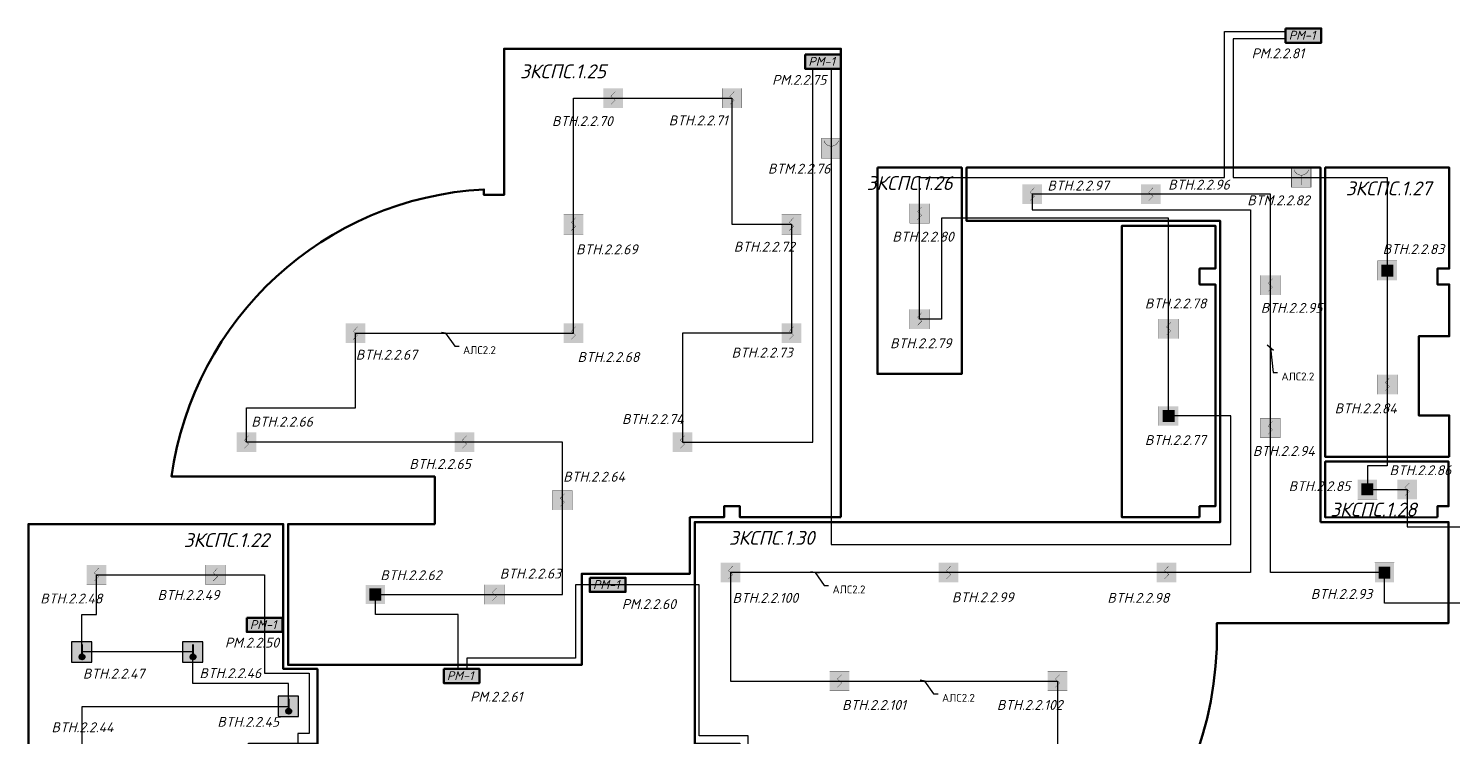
# Model space of a CAD drawing. Header units: millimetres. Extents: x -352922 to 707789, y -273589 to 355472.
# Drawn here: x -217984 to -182053, y 112987 to 130861 of the extents above; entities that cross this region are included whole.
import ezdxf
from ezdxf import colors
from ezdxf.entities.mleader import LeaderData, LeaderLine
from ezdxf.enums import TextEntityAlignment as Align
from ezdxf.math import Vec2, Vec3

# ---------------------------------------------------------------- set-up
doc = ezdxf.new("R2010")
doc.units = ezdxf.units.MM
doc.header["$LTSCALE"] = 0.5
doc.layers.get('0').update_dxf_attribs({"lineweight": 18})
for name, color, linetype, lineweight in [('! ЗКПС НОМЕР 1', 4, 'Continuous', 50), ('13_text', 250, 'Continuous', 15), ('13_АПС_кабели', 1, 'Continuous', 30), ('13_АПС_оборудование', 1, 'Continuous', 30), ('13_АПС_текст', 1, 'Continuous', 30), ('BSN__основная - 06', 1, 'Continuous', 60), ('АР_Штриховка_Стималит', 5, 'Continuous', 0)]:
    doc.layers.add(name, color=color, linetype=linetype, lineweight=lineweight)
doc.layers.add('! ЗКПС НОМЕР 2', color=7, linetype='Continuous', lineweight=0, true_color=0xf3aae6, transparency=0.5)
doc.styles.add('BDG_T_R', font='GOST Common.ttf')
doc.styles.add('ISOCPEUR', font='isocpeui.ttf', dxfattribs={"height": 250})

# ---------------------------------------------------------------- blocks, each defined once
blk = doc.blocks.new('101')
at = {"layer": '! ЗКПС НОМЕР 2', "true_color": 0xffffff, "transparency": 33554687}
h = blk.add_hatch(color=7, dxfattribs=at)
h.dxf.hatch_style = 1
h.paths.add_polyline_path([(-12942.01, -22141.87), (-12946.97, -22141.87), (-12946.97, -22146.83), (-12942.01, -22146.83)])
at = {"layer": 'BSN__основная - 06', "color": 1, "lineweight": 30, "ltscale": 100, "const_width": 0.03, "elevation": 0}
blk.add_lwpolyline([(-12946.97, -22141.87), (-12942.01, -22141.87), (-12942.01, -22146.83), (-12946.97, -22146.83)], close=True, dxfattribs=at)
at = {"layer": 'BSN__основная - 06', "color": 1, "lineweight": 30, "ltscale": 100, "const_width": 0.07, "elevation": 0}
blk.add_lwpolyline([(-12943.94, -22142.7), (-12945.04, -22143.87), (-12943.94, -22144.83), (-12945.03, -22145.93)], dxfattribs=at)
blk = doc.blocks.new('ФОН')
at = {"color": 1, "linetype": 'Continuous', "lineweight": 30, "transparency": 33554559}
blk.add_lwpolyline([(68.61, 234.4), (73.74, 234.4), (73.74, 239.52), (68.61, 239.52)], close=True, dxfattribs=at)
blk = doc.blocks.new('Т1')
at = {"linetype": 'Continuous', "lineweight": 20, "true_color": 0xffffff}
h = blk.add_hatch(color=7, dxfattribs=at)
h.dxf.hatch_style = 1
h.paths.add_polyline_path([(73.74, 239.52), (68.61, 239.52), (68.61, 234.4), (73.74, 234.4)])
h = blk.add_hatch(color=7, dxfattribs=at)
h.dxf.hatch_style = 1
h.paths.add_polyline_path([(71.89, 235.72, 1), (70.6, 235.72, 1)])
at = {"color": 1, "linetype": 'Continuous', "lineweight": 40}
blk.add_line((71.24, 236.36), (71.24, 238.88), dxfattribs=at)
blk.add_circle((71.24, 235.72), 0.641, dxfattribs=at)
blk.add_blockref('ФОН', (0, 0))
blk = doc.blocks.new('*U30')
at = {"transparency": 33554559, "xscale": 200.0000001479999, "yscale": 200.0000001479999, "zscale": 200.0000001479999}
blk.add_blockref('Т1', (-13741, -47294), dxfattribs=at)
at = {"transparency": 33554559, "style": 'ISOCPEUR', "flags": 1}
blk.add_attdef('НОМ', (1222, 570), '', height=250, dxfattribs=at)
at = {"transparency": 33554559, "style": 'ISOCPEUR'}
blk.add_attdef('НУМЕРАЦИЯ', (1297, -44), '', height=500, dxfattribs=at)
at = {"color": 6, "lineweight": 20, "transparency": 33554559, "style": 'ISOCPEUR', "flags": 1}
for tag, p in [('ПОМЕЩЕНИЕ', (1645, -43)), ('ИД', (2550, -400))]:
    blk.add_attdef(tag, p, '', height=250, dxfattribs=at)
at = {"color": 2, "linetype": 'Continuous', "lineweight": 30, "transparency": 33554559, "style": 'ISOCPEUR', "flags": 1}
blk.add_attdef('ID', (2010, -411), '', height=250, dxfattribs=at)
blk = doc.blocks.new('ИПР1')
at = {"layer": 'АР_Штриховка_Стималит', "ltscale": 0.01, "true_color": 0xffffff}
h = blk.add_hatch(color=7, dxfattribs=at)
h.dxf.hatch_style = 1
h.paths.add_polyline_path([(-11645.55, -30228.88), (-11645.55, -30233.84), (-11640.59, -30233.84), (-11640.59, -30228.88)])
at = {"layer": 'BSN__основная - 06', "ltscale": 100, "const_width": 0.1}
blk.add_lwpolyline([(-11645.55, -30228.88), (-11640.59, -30228.88), (-11640.59, -30233.84), (-11645.55, -30233.84)], close=True, dxfattribs=at)
for points in [[(-11644.86, -30229.41), (-11644.81, -30229.56), (-11644.79, -30229.62), (-11644.77, -30229.68), (-11644.75, -30229.72), (-11644.73, -30229.76), (-11644.69, -30229.83), (-11644.65, -30229.9), (-11644.6, -30229.98), (-11644.55, -30230.04), (-11644.51, -30230.1), (-11644.43, -30230.19), (-11644.38, -30230.24), (-11644.32, -30230.3), (-11644.21, -30230.4), (-11644.11, -30230.47), (-11644.01, -30230.53), (-11643.91, -30230.59), (-11643.81, -30230.64), (-11643.71, -30230.68), (-11643.59, -30230.72), (-11643.46, -30230.76), (-11643.35, -30230.78), (-11643.23, -30230.8), (-11642.98, -30230.81), (-11642.75, -30230.79), (-11642.55, -30230.75), (-11642.29, -30230.66), (-11642.04, -30230.54), (-11641.8, -30230.36), (-11641.6, -30230.17), (-11641.46, -30229.97), (-11641.33, -30229.77), (-11641.23, -30229.54), (-11641.19, -30229.41)], [(-11642.97, -30230.82), (-11642.97, -30233.29)]]:
    blk.add_lwpolyline(points, dxfattribs=at)
blk = doc.blocks.new('*U37')
at = {"linetype": 'Continuous', "lineweight": 20, "true_color": 0xffffff, "transparency": 33554559}
h = blk.add_hatch(color=7, dxfattribs=at)
h.dxf.hatch_style = 1
h.paths.add_polyline_path([(-218, 521), (-218, -276), (1786, -276), (1786, 521)])
h.paths.add_polyline_path([(-1570, -1070), (1673, -1070), (1673, -565), (-1570, -565)], flags=9)
at = {"color": 1, "lineweight": 50, "transparency": 33554559}
blk.add_lwpolyline([(-218, 521), (1786, 521), (1786, -276), (-218, -276)], close=True, dxfattribs=at)
at = {"color": 1, "transparency": 33554559, "insert": (-42, 390), "char_height": 500, "attachment_point": 1, "style": 'ISOCPEUR'}
blk.add_mtext_dynamic_manual_height_columns('РМ-1', width=896.24, gutter_width=1500, heights=[0], dxfattribs=at)
at = {"transparency": 33554559, "style": 'ISOCPEUR'}
blk.add_attdef('НУМЕРАЦИЯ', (-505, 1445), '', height=500, dxfattribs=at)
at = {"transparency": 33554559, "style": 'ISOCPEUR', "flags": 1}
blk.add_attdef('НОМ', (1222, 570), '', height=250, dxfattribs=at)
at = {"color": 5, "transparency": 33554559, "style": 'ISOCPEUR'}
blk.add_attdef('ПОМ.', text='', height=200, dxfattribs=at).set_placement((-37, 473), align=Align.RIGHT)
at = {"color": 6, "lineweight": 20, "transparency": 33554559, "style": 'ISOCPEUR', "flags": 1}
for tag, p in [('ПОМЕЩЕНИЕ', (1645, -43)), ('ИД', (2550, -400))]:
    blk.add_attdef(tag, p, '', height=250, dxfattribs=at)
at = {"color": 6, "lineweight": 40, "transparency": 33554559, "style": 'ISOCPEUR'}
blk.add_attdef('СЛУЖЕБНЫЙОТКР', (-997, -747), '', height=220, dxfattribs=at)
at = {"color": 2, "linetype": 'Continuous', "lineweight": 30, "transparency": 33554559, "style": 'ISOCPEUR', "flags": 1}
blk.add_attdef('ID', (2010, -411), '', height=250, dxfattribs=at)
blk = doc.blocks.new('748')
at = {"layer": 'АР_Штриховка_Стималит', "true_color": 0xffffff}
h = blk.add_hatch(color=7, dxfattribs=at)
h.dxf.hatch_style = 1
h.paths.add_polyline_path([(1611.52, -5339.8), (1606.65, -5339.8), (1606.65, -5344.67), (1611.52, -5344.67)])
h.paths.add_polyline_path([(1610.64, -5340.73), (1610.64, -5343.79), (1607.58, -5343.79), (1607.58, -5340.73)], flags=16)
h = blk.add_hatch(color=7, dxfattribs=at)
h.dxf.hatch_style = 1
h.paths.add_polyline_path([(1607.58, -5340.72), (1607.58, -5343.75), (1610.59, -5343.75), (1610.59, -5340.72)])
at = {"color": 1, "lineweight": 5, "ltscale": 100, "elevation": 0}
for points, const_width in [([(1606.61, -5344.7), (1611.55, -5344.7), (1611.55, -5339.77), (1606.61, -5339.77)], 0.03), ([(1607.58, -5343.75), (1610.59, -5343.75), (1610.59, -5340.72), (1607.58, -5340.72)], 0.01)]:
    blk.add_lwpolyline(points, close=True, dxfattribs=dict(at, const_width=const_width))
at = {"color": 1, "lineweight": 5, "ltscale": 100, "const_width": 0.03, "elevation": 0}
blk.add_lwpolyline([(1609.64, -5341.14), (1608.51, -5341.74), (1609.66, -5342.73), (1608.55, -5343.32)], dxfattribs=at)
blk = doc.blocks.new('_Oblique')
at = {"color": 0, "linetype": 'ByBlock', "lineweight": -2, "transparency": 33554687}
blk.add_line((-0.5, -0.5), (0.5, 0.5), dxfattribs=at)

msp = doc.modelspace()

# ---------------------------------------------------------------- linework, layer by layer
at = {"layer": '! ЗКПС НОМЕР 1', "color": 171, "transparency": 33554559}
msp.add_lwpolyline([(-197483.4327, 118520.66401), (-200033.90705, 118520.65643), (-200033.91511, 118800.68246), (-200433.91511, 118800.68246), (-200433.91967, 118520.68246), (-201293.39216, 118520.68186), (-201293.39116, 117094.26279), (-204022.73425, 117094.26088), (-204022.73425, 114793.77913), (-211435.35439, 114793.77913), (-211435.35439, 118031.88161), (-211435.35439, 118031.88161), (-211435.35439, 118031.88161), (-211435.35439, 118031.88161), (-211435.35439, 118350.68246), (-207733.91511, 118350.68246), (-207733.91511, 119550.64195), (-214372.03109, 119550.64195, -0.359263219), (-206493.91511, 126798.99936), (-206493.91511, 126660.68246), (-205983.91511, 126660.68246), (-205983.91511, 126660.68246), (-205983.91511, 126660.68246), (-205983.91511, 126660.68246), (-205983.91511, 130350.68246), (-197483.91511, 130350.68246), (-197483.91511, 124363.26621), (-197483.91511, 124363.26621), (-197483.91511, 124363.26621), (-197483.91511, 124363.26621)], format="xyb", close=True, dxfattribs=at)
at = {"layer": '! ЗКПС НОМЕР 1', "color": 84, "ltscale": 100, "transparency": 33554559}
msp.add_lwpolyline([(-185384.44377, 118400.68246), (-185384.44377, 127350.68246), (-194313.92585, 127350.68246), (-194313.91532, 126000.9443), (-187913.91456, 126000.94506), (-187913.91607, 118400.64789), (-201173.60147, 118400.6507), (-201173.59603, 112800.68135), (-200033.91511, 112800.68246), (-200033.91513, 112800.68246), (-200033.91513, 112800.68246), (-200033.91511, 112800.68246), (-200033.91511, 112400.68246), (-201173.38801, 112400.65114), (-201173.38686, 110700.93756), (-200033.91511, 110700.93833), (-200033.91511, 106369.37395), (-197484.03628, 106369.37395), (-196974.03628, 106369.37395, 0.3931347951), (-187998.91511, 115210.68246), (-187998.91511, 115850.68246), (-182153.91511, 115850.68246), (-182153.91511, 118400.68212)], format="xyb", close=True, dxfattribs=at)
at = {"layer": '! ЗКПС НОМЕР 1', "color": 30, "ltscale": 100, "true_color": 0xf26722, "transparency": 33554559}
for points in [[(-196563.91511, 127350.68272), (-194433.91511, 127350.68272), (-194433.91511, 122140.31707), (-196563.91511, 122140.31707)], [(-188433.91716, 118520.68246), (-190393.77282, 118520.65087), (-190393.89306, 125880.92463), (-188033.91511, 125880.91237), (-188033.91511, 124800.68246), (-188433.91511, 124800.68246), (-188433.91511, 124400.68246), (-188033.91511, 124400.68246), (-188033.75546, 122668.67454), (-188033.91511, 118800.68246), (-188433.91511, 118800.68246)]]:
    msp.add_lwpolyline(points, close=True, dxfattribs=at)
at = {"layer": '! ЗКПС НОМЕР 1', "color": 215, "ltscale": 100, "true_color": 0xa953a0, "transparency": 33554559}
msp.add_lwpolyline([(-182134.04291, 120047.16507), (-185264.44639, 120047.16259), (-185264.44377, 127350.68246), (-182133.91511, 127350.68246), (-182133.91511, 124800.68246), (-182433.91511, 124800.68246), (-182433.91511, 124400.68246), (-182134.04291, 124400.68246), (-182134.04291, 123092.7526), (-182903.85654, 123092.77517), (-182903.91511, 121094.64995), (-182134.04291, 121094.64995)], close=True, dxfattribs=at)
at = {"layer": '! ЗКПС НОМЕР 1', "color": 160, "transparency": 33554559}
msp.add_lwpolyline([(-182433.91632, 118523.25688), (-185264.44377, 118519.39525), (-185264.44377, 119928.45228), (-182153.91511, 119927.16507), (-182153.91511, 118800.68246), (-182433.91392, 118800.68365)], close=True, dxfattribs=at)
at = {"layer": '! ЗКПС НОМЕР 1', "color": 200, "transparency": 33554559}
msp.add_lwpolyline([(-212151.52959, 106850.6866), (-217981.52731, 106850.6866), (-217983.91511, 118350.66735), (-211555.35439, 118350.69757), (-211555.35439, 116002.26494), (-211555.35439, 116002.26494), (-211555.35439, 114693.77913), (-210693.82719, 114693.77913), (-210693.82719, 112800.68246), (-212433.91511, 112800.68246), (-212433.91511, 112400.68246), (-212153.91739, 112400.6517)], close=True, dxfattribs=at)
at = {"layer": '13_АПС_кабели', "transparency": 33554687}
for points in [[(-199824.91071, 108786.12603), (-199824.91071, 113004.88326), (-201062.65054, 113004.88326), (-201062.65054, 116815.12176), (-203369.40462, 116815.12176), (-204185.12044, 116815.12176), (-204185.12044, 114968.64979), (-206920.17177, 114968.64979), (-206920.28859, 114693.71941), (-207139.25685, 114693.77913), (-207139.25685, 116069.04332), (-209229.04432, 116069.04332), (-209229.04432, 116572.23079), (-206229.04432, 116572.23079), (-204513.65313, 116572.23079), (-204513.65313, 118950.6622), (-204513.65313, 120417.31224), (-206983.91511, 120417.31224), (-212483.91511, 120417.31224), (-212483.91511, 121288.10309), (-209733.91511, 121288.10309), (-209733.91511, 123167.31224), (-204233.91511, 123167.31224), (-204233.91511, 125917.31224), (-204233.91511, 129100.68246), (-203233.82203, 129100.60253), (-200233.91511, 129100.68246), (-200233.91511, 125917.31224), (-198733.91511, 125917.31224), (-198733.91511, 123167.31224), (-201483.91511, 123167.31224), (-201483.91511, 120417.31224), (-198192.00271, 120417.31224), (-198192.00271, 129841.62417), (-197731.88814, 129841.62417), (-197731.88814, 127834.68666), (-197731.88814, 117833.79244), (-187648.243, 117833.79244), (-187648.243, 121078.30781), (-189215.97844, 121078.30781), (-189215.97844, 123278.30781), (-189215.97844, 126073.80308), (-194942.59619, 126073.80308), (-194942.59619, 123523.83402), (-195498.91511, 123523.83402), (-195498.91511, 126192.71631), (-195498.91511, 127102.6999), (-187805.99288, 127102.6999), (-187805.99288, 130784.94472), (-186264.88432, 130784.94472), (-186264.88432, 130600.68246), (-187584.80806, 130600.68246), (-187584.80806, 127102.6999), (-185871.00554, 127102.6999), (-183699.18818, 127102.6999), (-183699.18818, 124748.07177), (-183699.18818, 121873.17537), (-183699.18818, 119818.11875), (-184199.18818, 119818.11875), (-184199.18818, 119223.92376), (-183199.18818, 119223.92376), (-183199.18818, 118278.11111), (-181785.94208, 118278.11111)], [(-158731.88814, 116353.11577), (-183769.23367, 116353.11577), (-183769.23367, 117125.68246), (-186649.17944, 117125.68246), (-186649.17944, 120775.95929), (-186649.17944, 124380.70385), (-186649.17944, 126675.8313), (-189664.17639, 126675.8313), (-192659.20841, 126675.8313), (-192659.20841, 126284.05128), (-187149.39911, 126284.05128), (-187149.39911, 117125.68246), (-189269.23367, 117125.68246), (-194769.23367, 117125.68246), (-200269.23367, 117125.68246), (-200269.23367, 114388.18246), (-197519.23367, 114388.18246), (-192019.23367, 114388.18246), (-192019.23367, 108125.68246)], [(-216632.22092, 112621.25069), (-216632.22092, 113747.23079), (-211423.87229, 113747.23079), (-211423.87229, 114321.79701), (-213838.99266, 114321.79701), (-213838.99266, 115121.25069), (-216638.99266, 115121.25069), (-216638.99266, 116068.3186), (-216269.63475, 116068.3186), (-216269.63475, 117071.30308), (-213269.63475, 117071.30308), (-212027.26842, 117071.30308), (-212027.26842, 114587.64976), (-210898.38218, 114587.64976), (-210898.38218, 113064.22722), (-211187.94061, 113064.22722), (-211187.94061, 112004.20192)]]:
    msp.add_lwpolyline(points, dxfattribs=at)

# ---------------------------------------------------------------- block references
at = {"layer": '13_АПС_оборудование', "transparency": 33554559}
for name, p, xscale, yscale, zscale in [('*U37', (-186166.70481, 130626.39908), 0.45, 0.45, 0.45), ('*U37', (-198287.81038, 129965.66867), 0.45, 0.45, 0.45), ('101', (1091215.43288, 2343535.45827, -0.25088), 100, 100, 100), ('101', (1094215.43288, 2343535.45827, -0.25088), 100, 100, 100), ('101', (1101790.13958, 2341110.60711, -0.25088), 100, 100, 100), ('101', (1104785.1716, 2341110.60711, -0.25088), 100, 100, 100), ('101', (1090215.43288, 2340352.08805, -0.25088), 100, 100, 100), ('101', (1095715.43288, 2340352.08805, -0.25088), 100, 100, 100), ('101', (1098950.43288, 2340627.49213, -0.25088), 100, 100, 100), ('101', (1107800.16855, 2338815.47966, -0.25088), 100, 100, 100), ('101', (1098950.43288, 2337958.60983, -0.25088), 100, 100, 100), ('101', (1084715.43288, 2337602.08805, -0.25088), 100, 100, 100), ('101', (1090215.43288, 2337602.08805, -0.25088), 100, 100, 100), ('101', (1095715.43288, 2337602.08805, -0.25088), 100, 100, 100), ('101', (1105233.36956, 2337713.08363, -0.25088), 100, 100, 100), ('101', (1110750.15982, 2336307.95119, -0.25088), 100, 100, 100), ('101', (1107800.16855, 2335210.7351, -0.25088), 100, 100, 100), ('101', (1081965.43288, 2334852.08805, -0.25088), 100, 100, 100), ('101', (1087465.43288, 2334852.08805, -0.25088), 100, 100, 100), ('101', (1092965.43288, 2334852.08805, -0.25088), 100, 100, 100), ('101', (1111250.15982, 2333658.69958, -0.25088), 100, 100, 100), ('101', (1089935.69486, 2333385.43802, -0.25088), 100, 100, 100), ('101', (1078179.71324, 2331506.07889, -0.25088), 100, 100, 100), ('101', (1081179.71324, 2331506.07889, -0.25088), 100, 100, 100), ('101', (1094180.11433, 2331560.45827, -0.25088), 100, 100, 100), ('101', (1099680.11433, 2331560.45827, -0.25088), 100, 100, 100), ('101', (1105180.11433, 2331560.45827, -0.25088), 100, 100, 100), ('101', (1088220.30367, 2331007.00661, -0.25088), 100, 100, 100), ('*U37', (-203722.2625, 116760.00233), 0.45, 0.45, 0.45), ('*U37', (-212380.1263, 115749.98648), 0.45, 0.45, 0.45), ('*U37', (-207409.05522, 114459.49378), 0.45, 0.45, 0.45), ('101', (1096930.11433, 2328822.95827, -0.25088), 100, 100, 100), ('101', (1102430.11433, 2328822.95827, -0.25088), 100, 100, 100)]:
    msp.add_blockref(name, p, dxfattribs=dict(at, xscale=xscale, yscale=yscale, zscale=zscale))
at = {"layer": '13_АПС_оборудование', "color": 5, "transparency": 33554559, "xscale": 100, "yscale": 100, "zscale": 100}
for p in [(966574.85476, 3150970.70955), (978435.73736, 3150238.72279)]:
    msp.add_blockref('ИПР1', p, dxfattribs=at)
at = {"layer": '13_АПС_оборудование', "transparency": 33554687, "xscale": 100, "yscale": 100, "zscale": 100}
for p in [(-344607.49447, 658971.45483), (-350124.28473, 655301.69087), (-345107.49447, 653447.30682), (-344677.53996, 651349.06552), (-370137.35061, 650795.61385)]:
    msp.add_blockref('748', p, dxfattribs=at)
at = {"layer": '13_АПС_оборудование', "color": 4, "lineweight": 25, "transparency": 33554559, "xscale": 0.5, "yscale": 0.5, "zscale": 0.5}
for p in [(-216885.97257, 115072.18294), (-214085.97257, 115072.18294), (-211670.8522, 113698.16304)]:
    msp.add_blockref('*U30', p, dxfattribs=at)

# ---------------------------------------------------------------- texts
at = {"layer": '13_АПС_текст', "transparency": 33554559, "style": 'ISOCPEUR'}
for s, p in [('РМ.2.2.81', (-187123.53612, 130107.3393, 0)), ('РМ.2.2.75', (-199220.72658, 129438.56344, 0)), ('BTH.2.2.70', (-204775.82257, 128396.90153, 0)), ('BTH.2.2.71', (-201828.32808, 128414.50808, 0)), ('BTM.2.2.76', (-199325.23428, 127196.24067, 0)), ('BTH.2.2.97', (-192273.61356, 126770.28107, 0)), ('BTH.2.2.96', (-189226.41841, 126792.48751, 0)), ('BTM.2.2.82', (-187232.20431, 126397.91017, 0)), ('BTH.2.2.69', (-204167.14286, 125159.88779, 0)), ('BTH.2.2.72', (-200186.20802, 125225.73639, 0)), ('BTH.2.2.80', (-196186.4557, 125479.72025, 0)), ('BTH.2.2.83', (-183815.08576, 125165.66046, 0)), ('BTH.2.2.78', (-189814.78059, 123793.78165, 0)), ('BTH.2.2.95', (-186890.17391, 123682.49357, 0)), ('BTH.2.2.79', (-196242.92085, 122789.36728, 0)), ('BTH.2.2.67', (-209724.72244, 122499.22285, 0)), ('BTH.2.2.68', (-204129.49836, 122441.31483, 0)), ('BTH.2.2.73', (-200242.67635, 122554.19676, 0)), ('BTH.2.2.74', (-203008.18592, 120875.16068, 0)), ('BTH.2.2.84', (-185025.59784, 121145.50141, 0)), ('BTH.2.2.66', (-212360.32308, 120809.06448, 0)), ('BTH.2.2.77', (-189814.78059, 120344.38437, 0)), ('BTH.2.2.94', (-187089.74326, 120069.55852, 0)), ('BTH.2.2.65', (-208373.85575, 119742.09328, 0)), ('BTH.2.2.64', (-204491.30221, 119421.056, 0)), ('BTH.2.2.86', (-183641.57109, 119584.576, 0)), ('BTH.2.2.85', (-186186.74573, 119181.79553, 0)), ('BTH.2.2.62', (-209105.17146, 116934.36854, 0)), ('BTH.2.2.63', (-206091.21394, 116975.79881, 0)), ('BTH.2.2.48', (-217685.86482, 116345.39824, 0)), ('BTH.2.2.49', (-214725.94921, 116434.51104, 0)), ('РМ.2.2.60', (-203012.47662, 116205.38612, 0)), ('BTH.2.2.100', (-200219.87623, 116361.52896, 0)), ('BTH.2.2.99', (-194682.62588, 116377.84295, 0)), ('BTH.2.2.98', (-190761.77996, 116362.0417, 0)), ('BTH.2.2.93', (-185627.91212, 116461.57624, 0)), ('РМ.2.2.50', (-213028.20562, 115231.26894, 0)), ('BTH.2.2.47', (-216610.78146, 114448.97949, 0)), ('BTH.2.2.46', (-213668.88617, 114461.84859, 0)), ('РМ.2.2.61', (-206839.33994, 113867.4078, 0)), ('BTH.2.2.101', (-197453.15027, 113659.29338, 0)), ('BTH.2.2.102', (-193548.11421, 113659.29338, 0)), ('BTH.2.2.44', (-217402.53227, 113095.67916, 0)), ('BTH.2.2.45', (-213218.26697, 113232.8722, 0))]:
    msp.add_text(s, height=250, dxfattribs=at).set_placement(p)
at = {"layer": '13_АПС_текст', "color": 5, "transparency": 33554687, "style": 'ISOCPEUR'}
for s, p in [('ЗКСПС.1.25', (-205582.38642, 129603.33749)), ('ЗКСПС.1.26', (-196833.60486, 126782.80308)), ('ЗКСПС.1.27', (-184746.87559, 126648.05813)), ('ЗКСПС.1.28', (-185136.46203, 118541.90551)), ('ЗКСПС.1.22', (-214065.808, 117770.54724)), ('ЗКСПС.1.30', (-200313.0102, 117826.54491))]:
    msp.add_text(s, height=350, dxfattribs=at).set_placement(p)

# ---------------------------------------------------------------- leaders
at = {"layer": '13_text', "color": 0, "lineweight": 15, "transparency": 33554687}
ml = msp.add_multileader_mtext('Standard', dxfattribs=at)
ml.set_content('{\\fISOCPEUR|b0|i0|c204|p34;АЛС2\\fISOCPEUR|b0|i0|c0|p34;.\\fISOCPEUR|b0|i0|c204|p34;2}', color=7, style='BDG_T_R')
ml.set_leader_properties(color=7, linetype='Continuous', lineweight=25)
ml.set_arrow_properties(name='OBLIQUE')
ml.build(insert=Vec2(0, 0))
ml.multileader.update_dxf_attribs({"has_text_frame": 1, "text_left_attachment_type": 0, "text_right_attachment_type": 0, "dogleg_length": 2, "arrow_head_size": 150})
ctx = ml.context
ctx.base_point, ctx.char_height, ctx.arrow_head_size, ctx.landing_gap_size, ctx.plane_origin = Vec3(-207118.67691, 122841.76451), 200, 150, 100, Vec3(-198784.43789, 119812.34)
ctx.left_attachment, ctx.right_attachment = 0, 0
notes = []
notes.append((ctx, [(1, (1, 1, 0), (-207229.83541, 122841.76451), (1, 0), 111.1585, [(0, [(-207462.13502, 123167.31224)], 0, [])])]))
ctx.mtext.insert, ctx.mtext.width, ctx.mtext.flow_direction = Vec3(-207018.67691, 122841.76451), 662.072481, 5
ml = msp.add_multileader_mtext('Standard', dxfattribs=at)
ml.set_content('{\\fISOCPEUR|b0|i0|c204|p34;АЛС2\\fISOCPEUR|b0|i0|c0|p34;.\\fISOCPEUR|b0|i0|c204|p34;2}', color=7, style='BDG_T_R')
ml.set_leader_properties(color=7, linetype='Continuous', lineweight=25)
ml.set_arrow_properties(name='OBLIQUE')
ml.build(insert=Vec2(0, 0))
ml.multileader.update_dxf_attribs({"has_text_frame": 1, "text_left_attachment_type": 0, "text_right_attachment_type": 0, "dogleg_length": 2, "arrow_head_size": 150})
ctx = ml.context
ctx.base_point, ctx.char_height, ctx.arrow_head_size, ctx.landing_gap_size, ctx.plane_origin = Vec3(-186469.0205, 122176.15565), 200, 150, 100, Vec3(-177971.48231, 119442.09658)
ctx.left_attachment, ctx.right_attachment = 0, 0
notes.append((ctx, [(1, (1, 1, 0), (-186580.179, 122176.15565), (1, 0), 111.1585, [(0, [(-186649.17944, 122797.06882)], 0, [])])]))
ctx.mtext.insert, ctx.mtext.width, ctx.mtext.flow_direction = Vec3(-186369.0205, 122176.15565), 662.072481, 5
ml = msp.add_multileader_mtext('Standard', dxfattribs=at)
ml.set_content('{\\fISOCPEUR|b0|i0|c204|p34;АЛС2\\fISOCPEUR|b0|i0|c0|p34;.\\fISOCPEUR|b0|i0|c204|p34;2}', color=7, style='BDG_T_R')
ml.set_leader_properties(color=7, linetype='Continuous', lineweight=25)
ml.set_arrow_properties(name='OBLIQUE')
ml.build(insert=Vec2(0, 0))
ml.multileader.update_dxf_attribs({"has_text_frame": 1, "text_left_attachment_type": 0, "text_right_attachment_type": 0, "dogleg_length": 2, "arrow_head_size": 150})
ctx = ml.context
ctx.base_point, ctx.char_height, ctx.arrow_head_size, ctx.landing_gap_size, ctx.plane_origin = Vec3(-197794.97781, 116800.13473), 200, 150, 100, Vec3(-189460.73879, 113770.71022)
ctx.left_attachment, ctx.right_attachment = 0, 0
notes.append((ctx, [(1, (1, 1, 0), (-197906.13631, 116800.13473), (1, 0), 111.1585, [(0, [(-198138.43592, 117125.68246)], 0, [])])]))
ctx.mtext.insert, ctx.mtext.width, ctx.mtext.flow_direction = Vec3(-197694.97781, 116800.13473), 662.072481, 5
ml = msp.add_multileader_mtext('Standard', dxfattribs=at)
ml.set_content('{\\fISOCPEUR|b0|i0|c204|p34;АЛС2\\fISOCPEUR|b0|i0|c0|p34;.\\fISOCPEUR|b0|i0|c204|p34;2}', color=7, style='BDG_T_R')
ml.set_leader_properties(color=7, linetype='Continuous', lineweight=25)
ml.set_arrow_properties(name='OBLIQUE')
ml.build(insert=Vec2(0, 0))
ml.multileader.update_dxf_attribs({"has_text_frame": 1, "text_left_attachment_type": 0, "text_right_attachment_type": 0, "dogleg_length": 2, "arrow_head_size": 150})
ctx = ml.context
ctx.base_point, ctx.char_height, ctx.arrow_head_size, ctx.landing_gap_size, ctx.plane_origin = Vec3(-195033.34418, 114062.63473), 200, 150, 100, Vec3(-186699.10516, 111033.21022)
ctx.left_attachment, ctx.right_attachment = 0, 0
notes.append((ctx, [(1, (1, 1, 0), (-195144.50268, 114062.63473), (1, 0), 111.1585, [(0, [(-195376.80229, 114388.18246)], 0, [])])]))
ctx.mtext.insert, ctx.mtext.width, ctx.mtext.flow_direction = Vec3(-194933.34418, 114062.63473), 662.072481, 5
for ctx, leaders in notes:
    for number, flags, end, landing, length, lines in leaders:
        leader = LeaderData()
        leader.index, (leader.has_last_leader_line, leader.has_dogleg_vector, leader.attachment_direction) = number, flags
        leader.last_leader_point, leader.dogleg_vector, leader.dogleg_length = Vec3(end), Vec3(landing), length
        for number, points, colour, breaks in lines:
            line = LeaderLine()
            line.index, line.vertices, line.color, line.breaks = number, Vec3.list(points), colors.encode_raw_color(colour), breaks
            leader.lines.append(line)
        ctx.leaders.append(leader)

doc.saveas('drawing.dxf')
